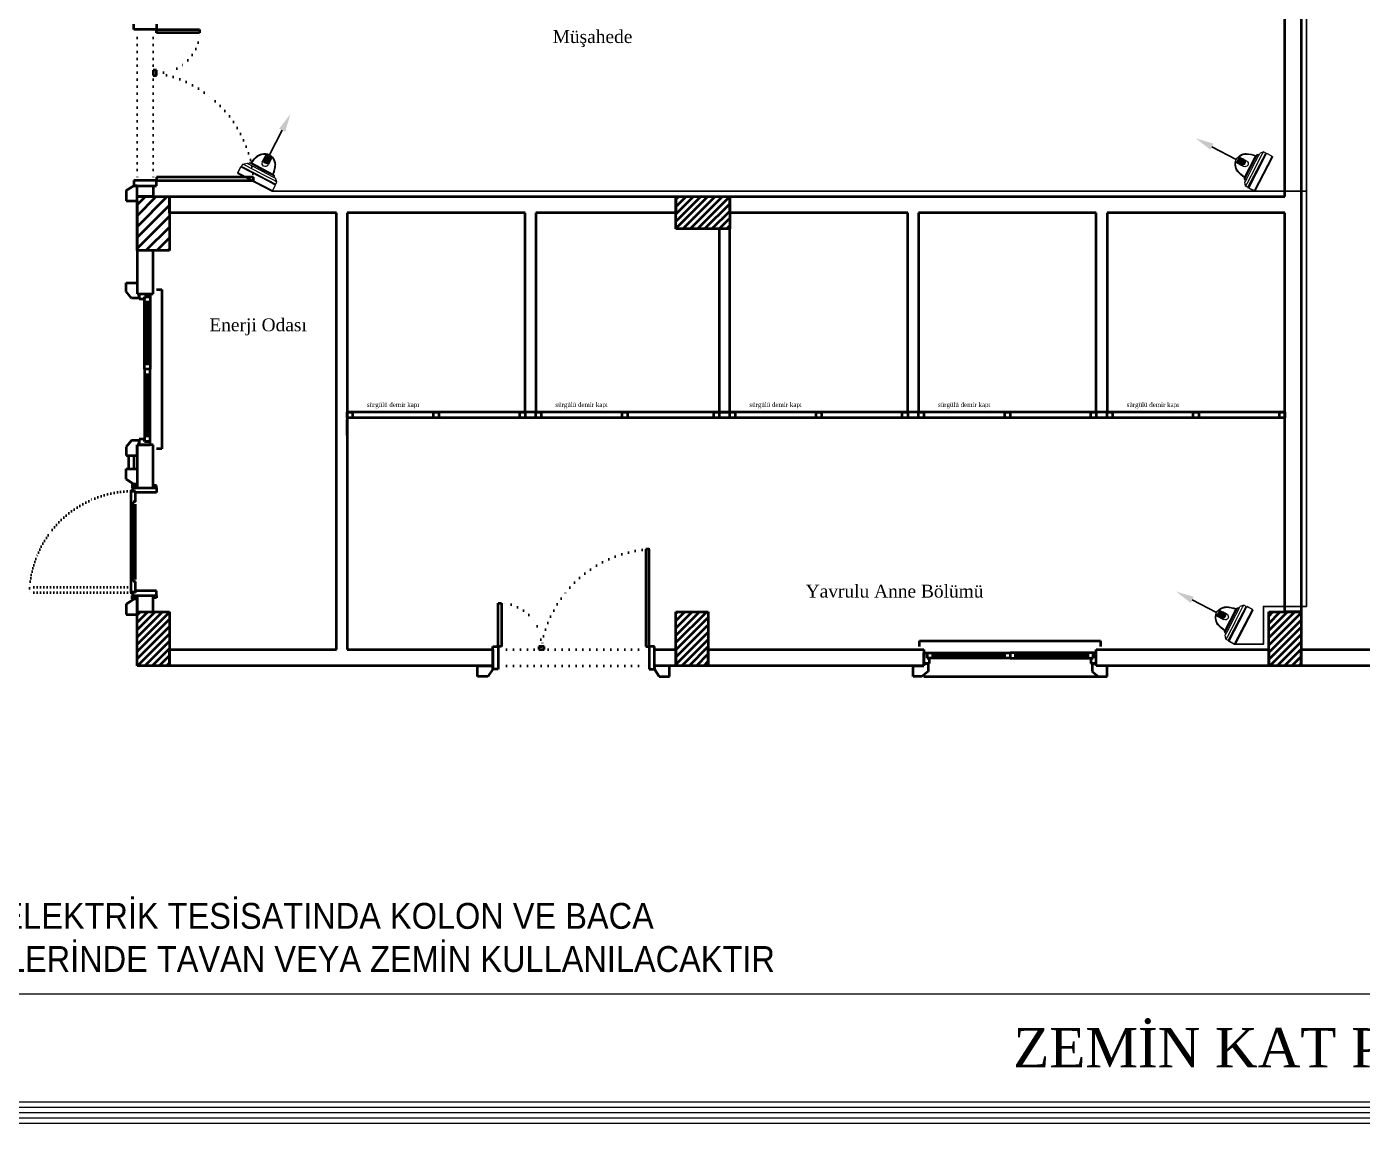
# Model space of a CAD drawing. Header units: millimetres. Extents: x 2046 to 14753, y 2361 to 29276.
# Drawn here: x 3138 to 4377, y 11152 to 12168 of the extents above; entities that cross this region are included whole.
import ezdxf

# ---------------------------------------------------------------- set-up
doc = ezdxf.new("R2010")
doc.units = ezdxf.units.MM
for name, pattern in [('ACAD_ISO07W100', [3, 0, -3]), ('CONTINOUS', [0]), ('DASHED2', [9.525, 6.35, -3.175]), ('DOT', [6.35, 0, -6.35])]:
    doc.linetypes.add(name, pattern=pattern)
for name, color, linetype, lineweight in [('2A - CCTV CAT6 KABLO', 4, 'CONTINOUS', 35), ('A.O. DUVAR', 7, 'Continuous', 50), ('CY_CCTV', 4, 'DASHED2', 35), ('CY_SES', 3, 'CONTINOUS', 35), ('TOPRAKLAMA', 44, 'Continuous', 18), ('yazi', 251, 'Continuous', 25)]:
    doc.layers.add(name, color=color, linetype=linetype, lineweight=lineweight)
doc.layers.add('Elektrik Yazı', color=7, linetype='Continuous')
doc.layers.add('INDOOR_FIXED_DOME', color=4, linetype='Continuous')
doc.styles.add('A.O. MALZEME', font='times.ttf', dxfattribs={"height": 10})
doc.styles.add('Elektrik Yazı', font='times.ttf')
doc.styles.add('UNIVCH', font='arial.ttf', dxfattribs={"width": 0.7, "height": 70})

# ---------------------------------------------------------------- blocks, each defined once
blk = doc.blocks.new('DMDK')
at = {"layer": 'INDOOR_FIXED_DOME'}
h = blk.add_hatch(color=1, dxfattribs=at)
edge = h.paths.add_edge_path()
edge.add_arc((-0.5, 29.4), 3.25, 0, 360, ccw=False)
edge = h.paths.add_edge_path(flags=16)
edge.add_arc((-0.5, 29.4), 2.94, 0, 360, ccw=False)
at = {"layer": 'INDOOR_FIXED_DOME', "linetype": 'Continuous'}
h = blk.add_hatch(color=1, dxfattribs=at)
edge = h.paths.add_edge_path()
edge.add_arc((-0.5, 29.4), 2.32, 0, 360, ccw=False)
at = {"layer": 'CY_CCTV', "linetype": 'CONTINOUS'}
blk.add_lwpolyline([(-0.1, 68.1), (-0.1, 36.2)], dxfattribs=at)
at = {"layer": 'CY_CCTV'}
blk.add_solid([(-4.1, 68.1), (-0.1, 89.4), (3.8, 68.1)], dxfattribs=at)
at = {"layer": 'INDOOR_FIXED_DOME', "color": 1}
for p, q in [((-4.2, 34.9), (-4.2, 24.9)), ((3.3, 24.9), (3.3, 35.1)), ((-0.8, 17), (-16.4, 17)), ((13.7, 18.2), (-14, 18.2)), ((-0.1, 18.2), (-1.4, 18.2)), ((-0.8, 17), (16.1, 17)), ((-22.6, 1.5), (-22.6, 8)), ((-19.5, 12.4), (-22.3, 12.4)), ((0, 9.3), (-22.3, 9.3)), ((22.3, 9.3), (-22.3, 9.3)), ((-14.8, 8.3), (-22.3, 8.3)), ((22.3, 1), (-22.3, 1)), ((-0.6, 12.4), (-19.5, 12.4)), ((-14.8, 8.3), (22.4, 8.3)), ((-2.9, 9.3), (-3.6, 9.3)), ((-2.9, 9.3), (-3.6, 9.3)), ((-2.9, 9.3), (-3.6, 9.3)), ((-0.6, 12.4), (18.7, 12.4)), ((0, 9.3), (22.3, 9.3)), ((18.7, 12.4), (22.3, 12.4)), ((22.3, 9.3), (22.3, 8.5)), ((22.6, 1.5), (22.6, 8))]:
    blk.add_line(p, q, dxfattribs=at)
at = {"layer": 'INDOOR_FIXED_DOME', "color": 4}
for p, q in [((-14, 18.2), (-14.6, 18.2)), ((13.7, 18.2), (14.3, 18.2)), ((-22.6, 7.7), (-22.6, 1.5)), ((-22.3, 12.4), (-18.8, 15.4)), ((-22.3, 9.3), (-22.3, 12.4)), ((-22.3, 9.3), (-22.3, 8.4)), ((-22.3, 0.9), (-22.3, 0)), ((22.3, 0), (-22.3, 0)), ((-18, 15.4), (-18.8, 15.4)), ((-15.5, 15.4), (-18, 15.4)), ((-0.8, 15.4), (-15.5, 15.4)), ((-0.8, 15.4), (13.8, 15.4)), ((13.8, 15.4), (16.3, 15.4)), ((16.3, 15.4), (17.1, 15.4)), ((17.1, 15.4), (18.3, 15.4)), ((22.3, 12.4), (18.3, 15.4)), ((22.3, 9.3), (22.3, 12.4)), ((22.3, 12.3), (22.3, 12.3)), ((22.3, 12.3), (22.3, 11.3)), ((22.3, 9.3), (22.3, 9.3)), ((22.3, 0), (22.3, 1)), ((22.9, 0.7), (22.9, 8.7))]:
    blk.add_line(p, q, dxfattribs=at)
at = {"layer": 'INDOOR_FIXED_DOME', "color": 1}
for radius in [3.69, 3.25, 2.94, 2.32]:
    blk.add_circle((-0.5, 29.4), radius, dxfattribs=at)
at = {"layer": 'INDOOR_FIXED_DOME', "color": 4}
for centre, radius, start, end in [((5.2, 18.9), 19.7, 134.1806, 148.1421), ((-0.1, 23.7), 12.5, 47.9183, 132.1017), ((0.8, 23.7), 11.9, 26.174, 51.5198), ((-13.1, 14.1), 4.38, 109.5157, 162.2376), ((22.8, 13.7), 37.6, 155.6337, 173.1066), ((-26.8, 13.2), 41.4, 7.0163, 22.3182), ((12.8, 14.1), 4.37, 17.743, 70.4598), ((-22, 7.7), 0.619, 129.238, 180), ((-22.3, 1.5), 0.31, 180, 240.7519), ((-22.6, 8.4), 0.31, 309.238, 0), ((-22.6, 0.9), 0.31, 0, 60.7519), ((21.8, 7.8), 1.45, 49.3409, 71.2149), ((30, -14.5), 16.5, 116.2396, 117.8981), ((22.6, 0.7), 0.31, 296.2396, 359.8944), ((22.6, 8.7), 0.31, 359.8944, 49.3409)]:
    blk.add_arc(centre, radius, start, end, dxfattribs=at)
at = {"layer": 'INDOOR_FIXED_DOME', "color": 1}
for centre, radius, start, end in [((5.2, 18.9), 19, 134.1656, 148.0435), ((-0.1, 23.7), 11.9, 109.9234, 131.994), ((-0.7, 43.9), 9.67, 249.0559, 294.2733), ((-0.7, 43.9), 10.6, 250.9662, 263.6846), ((-0.5, 29.4), 4.18, 26.7451, 152.222), ((-0.7, 43.9), 10.6, 278.232, 292.028), ((-0.1, 23.7), 11.9, 47.9183, 73.4059), ((0.8, 23.6), 11.3, 26.4603, 51.6555), ((23.9, 13.3), 38.2, 155.8771, 172.6221), ((-0.5, 29.4), 4.18, 207.778, 333.2549), ((-0.2, 25.3), 3.95, 185.057, 271.5273), ((-0.8, 25.3), 4.03, 278.9294, 354.5897), ((-28.5, 12.6), 42.6, 7.5593, 22.1291), ((-22.3, 1.5), 0.31, 180, 239.1811), ((-22.6, 1), 0.31, 0, 59.1811), ((-22.6, 1), 0.31, 0, 59.1811), ((22.6, 8.5), 0.31, 180, 236.5516), ((22.6, 1), 0.31, 120.8189, 180), ((22.3, 1.5), 0.31, 300.8189, 0), ((22.3, 8), 0.31, 0, 56.5516)]:
    blk.add_arc(centre, radius, start, end, dxfattribs=at)
blk = doc.blocks.new('B_KAMERA')
at = {"layer": '2A - CCTV CAT6 KABLO', "rotation": 90}
blk.add_blockref('DMDK', (0, 0.6), dxfattribs=at)
blk = doc.blocks.new('ÖZEL NOT')
at = {"layer": 'Elektrik Yazı', "insert": (0, 81.2), "char_height": 24, "width": 884.096, "attachment_point": 1, "style": 'UNIVCH'}
blk.add_mtext('{\\W0.9;NOT : ELEKTRİK TESİSATINDA KOLON VE BACA GEÇİŞLERİNDE TAVAN VEYA ZEMİN KULLANILACAKTIR}', dxfattribs=at)

msp = doc.modelspace()

# ---------------------------------------------------------------- linework, layer by layer
at = {"layer": '2A - CCTV CAT6 KABLO'}
for points in [[(4294.96, 12775.858), (4294.96, 12765.858), (4354.96, 12765.858), (4354.96, 12365.858), (4324.96, 12365.858), (4324.96, 12015.858), (4294.96, 12015.858)], [(4294.96, 12015.858), (3365.074, 12015.858)], [(4324.96, 12015.858), (4324.96, 11630.858), (4284.96, 11630.858), (4284.96, 11595.858), (4258.996, 11595.858)]]:
    msp.add_lwpolyline(points, dxfattribs=at)
at = {"layer": 'A.O. DUVAR'}
for p, q in [((4304.96, 12010.858), (4304.96, 12370.858)), ((4319.96, 12370.858), (4319.96, 11625.858)), ((3236.96, 12165.858), (3236.96, 12170.858)), ((3257.96, 12170.858), (3257.96, 12165.858)), ((3257.96, 12165.858), (3236.96, 12165.858)), ((3257.96, 12162.858), (3257.96, 12165.858)), ((3257.96, 12165.858), (3297.96, 12165.858)), ((3297.96, 12162.858), (3257.96, 12162.858)), ((3297.96, 12165.858), (3297.96, 12162.858)), ((3257.96, 12128.121), (3254.96, 12128.121)), ((3254.96, 12128.121), (3254.96, 12123.121)), ((3254.96, 12123.121), (3257.96, 12123.121)), ((3257.96, 12123.121), (3257.96, 12128.121)), ((3257.96, 12025.858), (3236.96, 12025.858)), ((3236.96, 12025.858), (3236.96, 12020.858)), ((3236.96, 12020.858), (3257.96, 12020.858)), ((3239.96, 12010.858), (3239.96, 12020.858)), ((3239.96, 12020.858), (3254.96, 12020.858)), ((3254.96, 12020.858), (3254.96, 12010.858)), ((3347.96, 12028.858), (3257.96, 12028.858)), ((3257.96, 12028.858), (3257.96, 12025.858)), ((3257.96, 12025.858), (3347.96, 12025.858)), ((3257.96, 12020.858), (3257.96, 12025.858)), ((3347.96, 12025.858), (3347.96, 12028.858)), ((3239.96, 12010.858), (3269.96, 12010.858)), ((3239.96, 11960.858), (3239.96, 12010.858)), ((3254.96, 12010.858), (3239.96, 12010.858)), ((3269.96, 12010.858), (3269.96, 11960.858)), ((3269.96, 11995.858), (3269.96, 12010.858)), ((3269.96, 12010.858), (3739.96, 12010.858)), ((3739.96, 11980.858), (3739.96, 12010.858)), ((3739.96, 12010.858), (3789.96, 12010.858)), ((3739.96, 12010.858), (3739.96, 11995.858)), ((3789.96, 12010.858), (3789.96, 11980.858)), ((3789.96, 11995.858), (3789.96, 12010.858)), ((3789.96, 12010.858), (4304.96, 12010.858)), ((3239.96, 12006.858), (3239.96, 11930.858)), ((3239.96, 12006.858), (3239.96, 11930.858)), ((3424.96, 11995.858), (3269.96, 11995.858)), ((3424.96, 11590.858), (3424.96, 11995.858)), ((3599.96, 11995.858), (3434.96, 11995.858)), ((3434.96, 11995.858), (3434.96, 11590.858)), ((3599.96, 11810.858), (3599.96, 11995.858)), ((3739.96, 11995.858), (3609.96, 11995.858)), ((3609.96, 11995.858), (3609.96, 11810.858)), ((3954.96, 11995.858), (3789.96, 11995.858)), ((3954.96, 11810.858), (3954.96, 11995.858)), ((4129.96, 11995.858), (3964.96, 11995.858)), ((3964.96, 11995.858), (3964.96, 11810.858)), ((4129.96, 11810.858), (4129.96, 11995.858)), ((4304.96, 11995.858), (4139.96, 11995.858)), ((4139.96, 11995.858), (4139.96, 11810.858)), ((4304.96, 11625.858), (4304.96, 11995.858)), ((3789.96, 11980.858), (3739.96, 11980.858)), ((3789.96, 11980.858), (3779.96, 11980.858)), ((3779.96, 11980.858), (3779.96, 11810.858)), ((3789.96, 11810.858), (3789.96, 11980.858)), ((3269.96, 11960.858), (3239.96, 11960.858)), ((3254.96, 11960.858), (3239.96, 11960.858)), ((3239.96, 11960.858), (3239.96, 11920.858)), ((3254.96, 11920.858), (3254.96, 11960.858)), ((3239.96, 11920.858), (3254.96, 11920.858)), ((3241.96, 11915.858), (3241.96, 11920.858)), ((3241.96, 11920.858), (3251.96, 11920.858)), ((3241.96, 11915.858), (3241.96, 11920.858)), ((3241.96, 11920.858), (3251.96, 11920.858)), ((3251.96, 11920.858), (3251.96, 11917.858)), ((3251.96, 11920.858), (3251.96, 11917.858)), ((3257.96, 11924.858), (3262.96, 11924.858)), ((3257.96, 11924.858), (3262.96, 11924.858)), ((3262.96, 11924.858), (3262.96, 11776.858)), ((3262.96, 11924.858), (3262.96, 11776.858)), ((3246.96, 11915.858), (3241.96, 11915.858)), ((3246.96, 11915.858), (3241.96, 11915.858)), ((3251.96, 11917.858), (3246.96, 11917.858)), ((3246.96, 11917.858), (3246.96, 11915.858)), ((3246.96, 11912.858), (3246.96, 11917.858)), ((3246.96, 11917.858), (3251.96, 11917.858)), ((3251.96, 11917.858), (3246.96, 11917.858)), ((3246.96, 11917.858), (3246.96, 11915.858)), ((3246.96, 11912.858), (3246.96, 11917.858)), ((3246.96, 11917.858), (3251.96, 11917.858)), ((3246.96, 11855.858), (3246.96, 11912.858)), ((3251.96, 11912.858), (3246.96, 11912.858)), ((3246.96, 11855.858), (3246.96, 11912.858)), ((3251.96, 11912.858), (3246.96, 11912.858)), ((3248.46, 11912.858), (3248.46, 11855.858)), ((3248.46, 11912.858), (3248.46, 11855.858)), ((3249.46, 11912.858), (3249.46, 11855.858)), ((3249.46, 11912.858), (3249.46, 11855.858)), ((3250.46, 11912.858), (3250.46, 11855.858)), ((3250.46, 11912.858), (3250.46, 11855.858)), ((3251.96, 11917.858), (3251.96, 11912.858)), ((3251.96, 11917.858), (3251.96, 11912.858)), ((3251.96, 11912.858), (3251.96, 11855.858)), ((3251.96, 11912.858), (3251.96, 11855.858)), ((3246.96, 11850.858), (3246.96, 11855.858)), ((3246.96, 11855.858), (3251.96, 11855.858)), ((3246.96, 11850.858), (3246.96, 11855.858)), ((3246.96, 11855.858), (3251.96, 11855.858)), ((3251.96, 11850.858), (3246.96, 11850.858)), ((3251.96, 11850.858), (3246.96, 11850.858)), ((3246.96, 11850.858), (3246.96, 11845.858)), ((3251.96, 11850.858), (3246.96, 11850.858)), ((3251.96, 11850.858), (3246.96, 11850.858)), ((3246.96, 11850.858), (3246.96, 11845.858)), ((3251.96, 11855.858), (3251.96, 11850.858)), ((3251.96, 11855.858), (3251.96, 11850.858)), ((3251.96, 11845.858), (3251.96, 11850.858)), ((3251.96, 11845.858), (3251.96, 11850.858)), ((3246.96, 11845.858), (3251.96, 11845.858)), ((3246.96, 11845.858), (3246.96, 11788.858)), ((3246.96, 11845.858), (3251.96, 11845.858)), ((3246.96, 11845.858), (3246.96, 11788.858)), ((3248.46, 11788.858), (3248.46, 11845.858)), ((3248.46, 11788.858), (3248.46, 11845.858)), ((3249.46, 11788.858), (3249.46, 11845.858)), ((3249.46, 11788.858), (3249.46, 11845.858)), ((3250.46, 11788.858), (3250.46, 11845.858)), ((3250.46, 11788.858), (3250.46, 11845.858)), ((3251.96, 11788.858), (3251.96, 11845.858)), ((3251.96, 11788.858), (3251.96, 11845.858)), ((4304.96, 11810.858), (3434.96, 11810.858)), ((3434.96, 11810.858), (3439.96, 11810.858)), ((3434.96, 11805.858), (3434.96, 11810.858)), ((3439.96, 11810.858), (3439.96, 11805.858)), ((3514.96, 11810.858), (3519.96, 11810.858)), ((3514.96, 11805.858), (3514.96, 11810.858)), ((3519.96, 11810.858), (3519.96, 11805.858)), ((3594.96, 11810.858), (3599.96, 11810.858)), ((3594.96, 11805.858), (3594.96, 11810.858)), ((3599.96, 11810.858), (3599.96, 11805.858)), ((3609.96, 11810.858), (3599.96, 11810.858)), ((3609.96, 11810.858), (3614.96, 11810.858)), ((3609.96, 11805.858), (3609.96, 11810.858)), ((3614.96, 11810.858), (3614.96, 11805.858)), ((3689.96, 11810.858), (3694.96, 11810.858)), ((3689.96, 11805.858), (3689.96, 11810.858)), ((3694.96, 11810.858), (3694.96, 11805.858)), ((3774.96, 11810.858), (3779.96, 11810.858)), ((3774.96, 11805.858), (3774.96, 11810.858)), ((3779.96, 11810.858), (3779.96, 11805.858)), ((3779.96, 11810.858), (3789.96, 11810.858)), ((3789.96, 11810.858), (3794.96, 11810.858)), ((3789.96, 11805.858), (3789.96, 11810.858)), ((3794.96, 11810.858), (3794.96, 11805.858)), ((3869.96, 11810.858), (3874.96, 11810.858)), ((3869.96, 11805.858), (3869.96, 11810.858)), ((3874.96, 11810.858), (3874.96, 11805.858)), ((3949.96, 11810.858), (3954.96, 11810.858)), ((3949.96, 11805.858), (3949.96, 11810.858)), ((3954.96, 11810.858), (3954.96, 11805.858)), ((3964.96, 11810.858), (3954.96, 11810.858)), ((3964.96, 11810.858), (3969.96, 11810.858)), ((3964.96, 11805.858), (3964.96, 11810.858)), ((3969.96, 11810.858), (3969.96, 11805.858)), ((4044.96, 11810.858), (4049.96, 11810.858)), ((4044.96, 11805.858), (4044.96, 11810.858)), ((4049.96, 11810.858), (4049.96, 11805.858)), ((4124.96, 11810.858), (4129.96, 11810.858)), ((4124.96, 11805.858), (4124.96, 11810.858)), ((4129.96, 11810.858), (4129.96, 11805.858)), ((4139.96, 11810.858), (4129.96, 11810.858)), ((4139.96, 11810.858), (4144.96, 11810.858)), ((4139.96, 11805.858), (4139.96, 11810.858)), ((4144.96, 11810.858), (4144.96, 11805.858)), ((4219.96, 11810.858), (4224.96, 11810.858)), ((4219.96, 11805.858), (4219.96, 11810.858)), ((4224.96, 11810.858), (4224.96, 11805.858)), ((4299.96, 11810.858), (4304.96, 11810.858)), ((4299.96, 11805.858), (4299.96, 11810.858)), ((4304.96, 11810.858), (4304.96, 11805.858)), ((4304.96, 11805.858), (3434.96, 11805.858)), ((3439.96, 11805.858), (3434.96, 11805.858)), ((3519.96, 11805.858), (3514.96, 11805.858)), ((3599.96, 11805.858), (3594.96, 11805.858)), ((3614.96, 11805.858), (3609.96, 11805.858)), ((3694.96, 11805.858), (3689.96, 11805.858)), ((3779.96, 11805.858), (3774.96, 11805.858)), ((3794.96, 11805.858), (3789.96, 11805.858)), ((3874.96, 11805.858), (3869.96, 11805.858)), ((3954.96, 11805.858), (3949.96, 11805.858)), ((3969.96, 11805.858), (3964.96, 11805.858)), ((4049.96, 11805.858), (4044.96, 11805.858)), ((4129.96, 11805.858), (4124.96, 11805.858)), ((4144.96, 11805.858), (4139.96, 11805.858)), ((4224.96, 11805.858), (4219.96, 11805.858)), ((4304.96, 11805.858), (4299.96, 11805.858)), ((3241.96, 11785.858), (3241.96, 11780.858)), ((3246.96, 11785.858), (3241.96, 11785.858)), ((3241.96, 11785.858), (3241.96, 11780.858)), ((3246.96, 11785.858), (3241.96, 11785.858)), ((3251.96, 11788.858), (3246.96, 11788.858)), ((3246.96, 11788.858), (3246.96, 11783.858)), ((3251.96, 11788.858), (3246.96, 11788.858)), ((3246.96, 11788.858), (3246.96, 11783.858)), ((3246.96, 11783.858), (3246.96, 11785.858)), ((3246.96, 11783.858), (3246.96, 11785.858)), ((3251.96, 11783.858), (3251.96, 11788.858)), ((3251.96, 11783.858), (3251.96, 11788.858)), ((3239.96, 11780.858), (3239.96, 11740.858)), ((3254.96, 11780.858), (3239.96, 11780.858)), ((3241.96, 11780.858), (3251.96, 11780.858)), ((3241.96, 11780.858), (3251.96, 11780.858)), ((3251.96, 11783.858), (3246.96, 11783.858)), ((3246.96, 11783.858), (3251.96, 11783.858)), ((3251.96, 11783.858), (3246.96, 11783.858)), ((3246.96, 11783.858), (3251.96, 11783.858)), ((3251.96, 11780.858), (3251.96, 11783.858)), ((3251.96, 11780.858), (3251.96, 11783.858)), ((3254.96, 11740.858), (3254.96, 11780.858)), ((3262.96, 11776.858), (3257.96, 11776.858)), ((3262.96, 11776.858), (3257.96, 11776.858)), ((3231.96, 11770.858), (3231.96, 11758.386)), ((3236.96, 11770.858), (3236.96, 11758.386)), ((3239.96, 11770.858), (3239.96, 11758.386)), ((3239.96, 11770.858), (3239.96, 11758.386)), ((3234.899, 11738.411), (3234.033, 11737.911)), ((3234.033, 11737.911), (3234.033, 11643.858)), ((3235.399, 11738.411), (3234.899, 11738.411)), ((3235.399, 11738.411), (3235.4, 11737.726)), ((3235.4, 11737.726), (3238.399, 11737.726)), ((3235.96, 11744.388), (3235.46, 11743.888)), ((3235.46, 11743.888), (3235.46, 11740.888)), ((3235.46, 11740.888), (3235.96, 11740.388)), ((3235.46, 11739.388), (3235.96, 11739.888)), ((3235.46, 11737.91), (3235.46, 11739.388)), ((3238.46, 11737.91), (3235.46, 11737.91)), ((3236.91, 11744.388), (3235.96, 11744.388)), ((3235.96, 11740.388), (3236.91, 11740.388)), ((3235.96, 11739.888), (3236.96, 11739.888)), ((3236.91, 11740.388), (3236.91, 11744.388)), ((3236.96, 11740.91), (3236.96, 11742.91)), ((3236.96, 11742.91), (3239.96, 11742.91)), ((3236.96, 11740.91), (3239.96, 11740.91)), ((3236.96, 11739.888), (3236.96, 11740.91)), ((3238.399, 11727.726), (3238.399, 11737.726)), ((3238.46, 11736.41), (3238.46, 11737.91)), ((3257.96, 11736.41), (3238.46, 11736.41)), ((3239.96, 11742.91), (3239.96, 11740.91)), ((3239.96, 11740.91), (3254.96, 11740.91)), ((3239.96, 11740.858), (3254.96, 11740.858)), ((3257.96, 11742.91), (3254.96, 11742.91)), ((3254.96, 11742.91), (3254.96, 11740.91)), ((3254.96, 11740.91), (3257.96, 11740.91)), ((3257.96, 11740.91), (3257.96, 11742.91)), ((3257.96, 11740.91), (3257.96, 11736.41)), ((3236.399, 11653.91), (3236.399, 11727.726)), ((3238.399, 11727.726), (3236.399, 11727.726)), ((3238.399, 11655.91), (3238.399, 11725.726)), ((3714.96, 11683.858), (3711.96, 11683.858)), ((3711.96, 11683.858), (3711.96, 11593.858)), ((3714.96, 11593.858), (3714.96, 11683.858)), ((3238.395, 11653.91), (3236.399, 11653.91)), ((3238.399, 11646.911), (3238.399, 11653.91)), ((3234.033, 11643.858), (3234.899, 11643.358)), ((3234.899, 11643.358), (3235.399, 11643.358)), ((3235.399, 11643.358), (3235.399, 11643.983)), ((3238.399, 11643.983), (3235.399, 11643.983)), ((3235.46, 11643.91), (3235.46, 11642.358)), ((3238.46, 11643.91), (3235.46, 11643.91)), ((3235.46, 11642.358), (3235.96, 11641.858)), ((3235.46, 11640.933), (3235.96, 11641.433)), ((3235.46, 11637.933), (3235.46, 11640.933)), ((3235.96, 11637.433), (3235.46, 11637.933)), ((3235.96, 11641.858), (3236.96, 11641.858)), ((3235.96, 11641.433), (3236.91, 11641.433)), ((3236.91, 11637.433), (3235.96, 11637.433)), ((3236.91, 11641.433), (3236.91, 11637.433)), ((3236.96, 11641.858), (3236.96, 11640.91)), ((3236.96, 11640.91), (3236.96, 11638.91)), ((3236.96, 11640.91), (3239.96, 11640.91)), ((3236.96, 11638.91), (3239.96, 11638.91)), ((3238.399, 11643.983), (3238.399, 11646.911)), ((3257.96, 11645.41), (3238.46, 11645.41)), ((3238.46, 11645.41), (3238.46, 11643.91)), ((3239.96, 11640.91), (3254.96, 11640.91)), ((3239.96, 11638.91), (3239.96, 11640.91)), ((3254.96, 11640.858), (3239.96, 11640.858)), ((3239.96, 11640.858), (3239.96, 11625.858)), ((3254.96, 11638.91), (3254.96, 11640.91)), ((3254.96, 11640.91), (3257.96, 11640.91)), ((3254.96, 11625.858), (3254.96, 11640.858)), ((3257.96, 11638.91), (3254.96, 11638.91)), ((3257.96, 11640.91), (3257.96, 11645.41)), ((3257.96, 11640.91), (3257.96, 11638.91)), ((3239.96, 11625.858), (3269.96, 11625.858)), ((3239.96, 11575.858), (3239.96, 11625.858)), ((3239.96, 11625.858), (3254.96, 11625.858)), ((3269.96, 11625.858), (3269.96, 11575.858)), ((3574.96, 11633.858), (3577.96, 11633.858)), ((3574.96, 11593.858), (3574.96, 11633.858)), ((3577.96, 11633.858), (3577.96, 11593.858)), ((3739.96, 11625.858), (3769.96, 11625.858)), ((3739.96, 11575.858), (3739.96, 11625.858)), ((3769.96, 11625.858), (3769.96, 11575.858)), ((4289.96, 11575.858), (4289.96, 11625.858)), ((4289.96, 11625.858), (4319.96, 11625.858)), ((4301.96, 11625.858), (4304.96, 11625.858)), ((4319.96, 11625.858), (4304.96, 11625.858)), ((4319.96, 11625.858), (4319.96, 11575.858)), ((3965.96, 11593.858), (3965.96, 11598.858)), ((3965.96, 11598.858), (4133.96, 11598.858)), ((3965.96, 11593.858), (3965.96, 11598.858)), ((3965.96, 11598.858), (4133.96, 11598.858)), ((4133.96, 11598.858), (4133.96, 11593.858)), ((4133.96, 11598.858), (4133.96, 11593.858)), ((3269.96, 11575.858), (3269.96, 11590.858)), ((3269.96, 11590.858), (3424.96, 11590.858)), ((3434.96, 11590.858), (3569.96, 11590.858)), ((3569.96, 11572.858), (3569.96, 11593.858)), ((3569.96, 11593.858), (3574.96, 11593.858)), ((3569.96, 11590.858), (3569.96, 11575.858)), ((3577.96, 11593.858), (3574.96, 11593.858)), ((3574.96, 11593.858), (3574.96, 11572.858)), ((3617.698, 11593.858), (3612.698, 11593.858)), ((3612.698, 11593.858), (3612.698, 11590.858)), ((3612.698, 11590.858), (3617.698, 11590.858)), ((3617.698, 11590.858), (3617.698, 11593.858)), ((3711.96, 11593.858), (3714.96, 11593.858)), ((3719.96, 11593.858), (3714.96, 11593.858)), ((3714.96, 11593.858), (3714.96, 11572.858)), ((3719.96, 11572.858), (3719.96, 11593.858)), ((3719.96, 11590.858), (3739.96, 11590.858)), ((3719.96, 11575.858), (3719.96, 11590.858)), ((3739.96, 11590.858), (3739.96, 11575.858)), ((3769.96, 11575.858), (3769.96, 11590.858)), ((3769.96, 11590.858), (3969.96, 11590.858)), ((3969.96, 11590.858), (3969.96, 11575.858)), ((3969.96, 11577.858), (3969.96, 11587.858)), ((3969.96, 11587.858), (3972.96, 11587.858)), ((3969.96, 11577.858), (3969.96, 11587.858)), ((3969.96, 11587.858), (3972.96, 11587.858)), ((3972.96, 11587.858), (3972.96, 11582.858)), ((3972.96, 11587.858), (3977.96, 11587.858)), ((3972.96, 11582.858), (3972.96, 11587.858)), ((3972.96, 11587.858), (3972.96, 11582.858)), ((3972.96, 11587.858), (3977.96, 11587.858)), ((3972.96, 11582.858), (3972.96, 11587.858)), ((3977.96, 11587.858), (4044.96, 11587.858)), ((3977.96, 11587.858), (3977.96, 11582.858)), ((3977.96, 11587.858), (4044.96, 11587.858)), ((3977.96, 11587.858), (3977.96, 11582.858)), ((3977.96, 11586.358), (4044.96, 11586.358)), ((3977.96, 11586.358), (4044.96, 11586.358)), ((4044.96, 11587.858), (4049.96, 11587.858)), ((4044.96, 11582.858), (4044.96, 11587.858)), ((4044.96, 11587.858), (4049.96, 11587.858)), ((4044.96, 11582.858), (4044.96, 11587.858)), ((4049.96, 11587.858), (4049.96, 11582.858)), ((4054.96, 11587.858), (4049.96, 11587.858)), ((4049.96, 11587.858), (4049.96, 11582.858)), ((4049.96, 11587.858), (4049.96, 11582.858)), ((4054.96, 11587.858), (4049.96, 11587.858)), ((4049.96, 11587.858), (4049.96, 11582.858)), ((4121.96, 11587.858), (4054.96, 11587.858)), ((4054.96, 11582.858), (4054.96, 11587.858)), ((4121.96, 11587.858), (4054.96, 11587.858)), ((4054.96, 11582.858), (4054.96, 11587.858)), ((4121.96, 11586.358), (4054.96, 11586.358)), ((4121.96, 11586.358), (4054.96, 11586.358)), ((4126.96, 11587.858), (4121.96, 11587.858)), ((4121.96, 11587.858), (4121.96, 11582.858)), ((4126.96, 11587.858), (4121.96, 11587.858)), ((4121.96, 11587.858), (4121.96, 11582.858)), ((4129.96, 11587.858), (4126.96, 11587.858)), ((4126.96, 11587.858), (4126.96, 11582.858)), ((4126.96, 11582.858), (4126.96, 11587.858)), ((4129.96, 11587.858), (4126.96, 11587.858)), ((4126.96, 11587.858), (4126.96, 11582.858)), ((4126.96, 11582.858), (4126.96, 11587.858)), ((4129.96, 11575.858), (4129.96, 11590.858)), ((4129.96, 11590.858), (4289.96, 11590.858)), ((4129.96, 11577.858), (4129.96, 11587.858)), ((4129.96, 11577.858), (4129.96, 11587.858)), ((4289.96, 11590.858), (4289.96, 11575.858)), ((4319.96, 11590.858), (4322.96, 11590.858)), ((4319.96, 11575.858), (4319.96, 11590.858)), ((4319.96, 11590.858), (4499.96, 11590.858)), ((3269.96, 11575.858), (3239.96, 11575.858)), ((3569.96, 11575.858), (3269.96, 11575.858)), ((3739.96, 11575.858), (3719.96, 11575.858)), ((3769.96, 11575.858), (3739.96, 11575.858)), ((3969.96, 11575.858), (3769.96, 11575.858)), ((3974.96, 11577.858), (3969.96, 11577.858)), ((3974.96, 11577.858), (3969.96, 11577.858)), ((3972.96, 11582.858), (3974.96, 11582.858)), ((3977.96, 11582.858), (3972.96, 11582.858)), ((3972.96, 11582.858), (3974.96, 11582.858)), ((3977.96, 11582.858), (3972.96, 11582.858)), ((3974.96, 11582.858), (3974.96, 11577.858)), ((3974.96, 11582.858), (3974.96, 11577.858)), ((3977.96, 11585.358), (4044.96, 11585.358)), ((3977.96, 11585.358), (4044.96, 11585.358)), ((3977.96, 11584.358), (4044.96, 11584.358)), ((3977.96, 11584.358), (4044.96, 11584.358)), ((4044.96, 11582.858), (3977.96, 11582.858)), ((4044.96, 11582.858), (3977.96, 11582.858)), ((4049.96, 11582.858), (4044.96, 11582.858)), ((4049.96, 11582.858), (4044.96, 11582.858)), ((4049.96, 11582.858), (4054.96, 11582.858)), ((4049.96, 11582.858), (4054.96, 11582.858)), ((4121.96, 11585.358), (4054.96, 11585.358)), ((4121.96, 11585.358), (4054.96, 11585.358)), ((4121.96, 11584.358), (4054.96, 11584.358)), ((4121.96, 11584.358), (4054.96, 11584.358)), ((4054.96, 11582.858), (4121.96, 11582.858)), ((4054.96, 11582.858), (4121.96, 11582.858)), ((4121.96, 11582.858), (4126.96, 11582.858)), ((4121.96, 11582.858), (4126.96, 11582.858)), ((4126.96, 11582.858), (4124.96, 11582.858)), ((4124.96, 11582.858), (4124.96, 11577.858)), ((4126.96, 11582.858), (4124.96, 11582.858)), ((4124.96, 11582.858), (4124.96, 11577.858)), ((4124.96, 11577.858), (4129.96, 11577.858)), ((4124.96, 11577.858), (4129.96, 11577.858)), ((4289.96, 11575.858), (4129.96, 11575.858)), ((4319.96, 11575.858), (4289.96, 11575.858)), ((4499.96, 11575.858), (4319.96, 11575.858)), ((3574.96, 11572.858), (3569.96, 11572.858)), ((3714.96, 11572.858), (3719.96, 11572.858)), ((3969.946, 11565.858), (4131.975, 11565.858)), ((3969.946, 11565.858), (4131.975, 11565.858))]:
    msp.add_line(p, q, dxfattribs=at)
at = {"layer": 'A.O. DUVAR', "linetype": 'DOT'}
for p, q in [((3239.96, 12125.858), (3239.96, 12165.858)), ((3254.96, 12125.858), (3254.96, 12165.858)), ((3239.96, 12125.858), (3239.96, 12025.858)), ((3254.96, 12125.858), (3254.96, 12025.858)), ((3614.96, 11590.858), (3574.96, 11590.858)), ((3614.96, 11590.858), (3714.96, 11590.858)), ((3614.96, 11575.858), (3574.96, 11575.858)), ((3614.96, 11575.858), (3714.96, 11575.858))]:
    msp.add_line(p, q, dxfattribs=at)
at = {"layer": 'A.O. DUVAR', "ltscale": 100}
for p, q in [((3236.96, 12020.941), (3229.96, 12016.419)), ((3236.96, 12020.941), (3229.96, 12016.419)), ((3239.96, 12020.858), (3236.96, 12020.941)), ((3239.96, 12020.858), (3236.96, 12020.941)), ((3239.96, 12016.858), (3239.96, 12020.858)), ((3239.96, 12016.858), (3239.96, 12020.858)), ((3229.96, 12016.419), (3229.96, 12006.858)), ((3229.96, 12016.419), (3229.96, 12006.858)), ((3239.96, 12006.858), (3239.96, 12016.858)), ((3239.96, 12016.858), (3239.96, 12016.858)), ((3239.96, 12006.858), (3239.96, 12016.858)), ((3239.96, 12016.858), (3239.96, 12016.858)), ((3229.96, 12006.858), (3239.96, 12006.858)), ((3229.96, 12006.858), (3239.96, 12006.858)), ((3229.96, 11922.873), (3229.96, 11930.858)), ((3229.96, 11930.858), (3239.96, 11930.858)), ((3229.96, 11922.873), (3229.96, 11930.858)), ((3229.96, 11930.858), (3239.96, 11930.858)), ((3234.759, 11916.858), (3229.96, 11922.873)), ((3234.759, 11916.858), (3229.96, 11922.873)), ((3239.96, 11930.858), (3239.96, 11920.858)), ((3239.96, 11930.858), (3239.96, 11920.858)), ((3239.96, 11920.858), (3241.96, 11920.858)), ((3239.96, 11920.858), (3241.96, 11920.858)), ((3241.96, 11920.858), (3241.96, 11916.858)), ((3241.96, 11920.858), (3241.96, 11916.858)), ((3241.96, 11916.858), (3234.759, 11916.858)), ((3241.96, 11916.858), (3234.759, 11916.858)), ((3234.759, 11784.858), (3229.96, 11778.843)), ((3234.759, 11784.858), (3229.96, 11778.843)), ((3241.96, 11784.858), (3234.759, 11784.858)), ((3241.96, 11784.858), (3234.759, 11784.858)), ((3241.96, 11780.858), (3241.96, 11784.858)), ((3241.96, 11780.858), (3241.96, 11784.858)), ((3229.96, 11778.843), (3229.96, 11770.858)), ((3229.96, 11778.843), (3229.96, 11770.858)), ((3239.96, 11770.858), (3239.96, 11780.858)), ((3239.96, 11780.858), (3241.96, 11780.858)), ((3239.96, 11770.858), (3239.96, 11780.858)), ((3239.96, 11780.858), (3241.96, 11780.858)), ((3229.96, 11770.858), (3239.96, 11770.858)), ((3229.96, 11770.858), (3239.96, 11770.858)), ((3229.96, 11748.825), (3229.96, 11758.386)), ((3229.96, 11758.386), (3239.96, 11758.386)), ((3229.96, 11748.825), (3229.96, 11758.386)), ((3229.96, 11758.386), (3239.96, 11758.386)), ((3236.96, 11744.303), (3229.96, 11748.825)), ((3236.96, 11744.303), (3229.96, 11748.825)), ((3239.96, 11758.386), (3239.96, 11748.386)), ((3239.96, 11758.386), (3239.96, 11748.386)), ((3239.96, 11748.386), (3239.96, 11748.386)), ((3239.96, 11748.386), (3239.96, 11744.386)), ((3239.96, 11748.386), (3239.96, 11748.386)), ((3239.96, 11748.386), (3239.96, 11744.386)), ((3239.96, 11744.386), (3236.96, 11744.303)), ((3239.96, 11744.386), (3236.96, 11744.303)), ((3236.96, 11637.465), (3229.96, 11632.943)), ((3236.96, 11637.465), (3229.96, 11632.943)), ((3239.96, 11637.383), (3236.96, 11637.465)), ((3239.96, 11637.383), (3236.96, 11637.465)), ((3239.96, 11633.383), (3239.96, 11637.383)), ((3239.96, 11633.383), (3239.96, 11637.383)), ((3229.96, 11632.943), (3229.96, 11623.383)), ((3229.96, 11632.943), (3229.96, 11623.383)), ((3239.96, 11623.383), (3239.96, 11633.383)), ((3239.96, 11633.383), (3239.96, 11633.383)), ((3239.96, 11623.383), (3239.96, 11633.383)), ((3239.96, 11633.383), (3239.96, 11633.383)), ((3229.96, 11623.383), (3239.96, 11623.383)), ((3229.96, 11623.383), (3239.96, 11623.383)), ((3555.878, 11565.858), (3555.878, 11575.858)), ((3555.878, 11575.858), (3565.878, 11575.858)), ((3555.878, 11565.858), (3555.878, 11575.858)), ((3555.878, 11575.858), (3565.878, 11575.858)), ((3565.878, 11575.858), (3565.878, 11575.858)), ((3565.878, 11575.858), (3569.878, 11575.858)), ((3565.878, 11575.858), (3565.878, 11575.858)), ((3565.878, 11575.858), (3569.878, 11575.858)), ((3569.878, 11575.858), (3569.96, 11572.858)), ((3569.878, 11575.858), (3569.96, 11572.858)), ((3719.96, 11575.858), (3719.878, 11572.858)), ((3719.96, 11575.858), (3719.878, 11572.858)), ((3723.96, 11575.858), (3719.96, 11575.858)), ((3723.96, 11575.858), (3719.96, 11575.858)), ((3733.96, 11575.858), (3723.96, 11575.858)), ((3723.96, 11575.858), (3723.96, 11575.858)), ((3733.96, 11575.858), (3723.96, 11575.858)), ((3723.96, 11575.858), (3723.96, 11575.858)), ((3733.96, 11565.858), (3733.96, 11575.858)), ((3733.96, 11565.858), (3733.96, 11575.858)), ((3959.96, 11565.858), (3959.96, 11575.858)), ((3959.96, 11575.858), (3969.96, 11575.858)), ((3959.96, 11565.858), (3959.96, 11575.858)), ((3959.96, 11575.858), (3969.96, 11575.858)), ((3969.96, 11575.858), (3969.96, 11577.858)), ((3969.96, 11577.858), (3973.96, 11577.858)), ((3969.96, 11575.858), (3969.96, 11577.858)), ((3969.96, 11577.858), (3973.96, 11577.858)), ((3973.96, 11577.858), (3973.96, 11570.656)), ((3973.96, 11577.858), (3973.96, 11570.656)), ((4129.96, 11577.858), (4125.96, 11577.858)), ((4125.96, 11577.858), (4125.96, 11570.656)), ((4129.96, 11577.858), (4125.96, 11577.858)), ((4125.96, 11577.858), (4125.96, 11570.656)), ((4129.96, 11575.858), (4129.96, 11577.858)), ((4129.96, 11575.858), (4129.96, 11577.858)), ((4139.96, 11575.858), (4129.96, 11575.858)), ((4139.96, 11575.858), (4129.96, 11575.858)), ((4139.96, 11565.858), (4139.96, 11575.858)), ((4139.96, 11565.858), (4139.96, 11575.858)), ((3565.439, 11565.858), (3555.878, 11565.858)), ((3565.439, 11565.858), (3555.878, 11565.858)), ((3569.96, 11572.858), (3565.439, 11565.858)), ((3569.96, 11572.858), (3565.439, 11565.858)), ((3719.878, 11572.858), (3724.4, 11565.858)), ((3719.878, 11572.858), (3724.4, 11565.858)), ((3724.4, 11565.858), (3733.96, 11565.858)), ((3724.4, 11565.858), (3733.96, 11565.858)), ((3967.946, 11565.858), (3959.96, 11565.858)), ((3967.946, 11565.858), (3959.96, 11565.858)), ((3973.96, 11570.656), (3967.946, 11565.858)), ((3973.96, 11570.656), (3967.946, 11565.858)), ((4125.96, 11570.656), (4131.975, 11565.858)), ((4125.96, 11570.656), (4131.975, 11565.858)), ((4131.975, 11565.858), (4139.96, 11565.858)), ((4131.975, 11565.858), (4139.96, 11565.858))]:
    msp.add_line(p, q, dxfattribs=at)
at = {"layer": 'A.O. DUVAR', "linetype": 'Continuous', "ltscale": 10}
for p, q in [((3239.96, 12003.172), (3247.646, 12010.858)), ((3239.96, 11993.07), (3257.749, 12010.858)), ((3239.96, 11982.967), (3267.852, 12010.858)), ((3739.96, 12008.136), (3742.683, 12010.858)), ((3739.96, 12001.4), (3749.418, 12010.858)), ((3739.96, 11994.665), (3756.153, 12010.858)), ((3739.96, 11987.93), (3762.889, 12010.858)), ((3739.96, 11981.195), (3769.624, 12010.858)), ((3744.896, 12009.704), (3744.896, 12009.704)), ((3746.359, 11980.858), (3776.359, 12010.858)), ((3751.631, 12009.704), (3751.631, 12009.704)), ((3753.094, 11980.858), (3783.094, 12010.858)), ((3758.366, 12009.704), (3758.366, 12009.704)), ((3759.829, 11980.858), (3789.829, 12010.858)), ((3765.102, 12009.704), (3765.102, 12009.704)), ((3771.837, 12009.704), (3771.837, 12009.704)), ((3778.572, 12009.704), (3778.572, 12009.704)), ((3785.307, 12009.704), (3785.307, 12009.704)), ((3239.96, 11972.864), (3269.96, 12002.864)), ((3243.124, 12001.285), (3243.124, 12001.285)), ((3248.176, 12006.336), (3248.176, 12006.336)), ((3248.176, 11996.233), (3248.176, 11996.233)), ((3253.227, 12001.285), (3253.227, 12001.285)), ((3258.278, 12006.336), (3258.278, 12006.336)), ((3258.278, 11996.233), (3258.278, 11996.233)), ((3263.33, 12001.285), (3263.33, 12001.285)), ((3268.381, 12006.336), (3268.381, 12006.336)), ((3268.381, 11996.233), (3268.381, 11996.233)), ((3741.528, 12006.336), (3741.528, 12006.336)), ((3741.528, 11999.601), (3741.528, 11999.601)), ((3744.896, 12002.968), (3744.896, 12002.968)), ((3744.896, 11996.233), (3744.896, 11996.233)), ((3748.264, 12006.336), (3748.264, 12006.336)), ((3748.264, 11999.601), (3748.264, 11999.601)), ((3751.631, 12002.968), (3751.631, 12002.968)), ((3751.631, 11996.233), (3751.631, 11996.233)), ((3754.999, 12006.336), (3754.999, 12006.336)), ((3754.999, 11999.601), (3754.999, 11999.601)), ((3758.366, 12002.968), (3758.366, 12002.968)), ((3758.366, 11996.233), (3758.366, 11996.233)), ((3761.734, 12006.336), (3761.734, 12006.336)), ((3761.734, 11999.601), (3761.734, 11999.601)), ((3765.102, 12002.968), (3765.102, 12002.968)), ((3765.102, 11996.233), (3765.102, 11996.233)), ((3766.565, 11980.858), (3789.96, 12004.254)), ((3768.469, 12006.336), (3768.469, 12006.336)), ((3768.469, 11999.601), (3768.469, 11999.601)), ((3771.837, 12002.968), (3771.837, 12002.968)), ((3771.837, 11996.233), (3771.837, 11996.233)), ((3773.3, 11980.858), (3789.96, 11997.519)), ((3775.204, 12006.336), (3775.204, 12006.336)), ((3775.204, 11999.601), (3775.204, 11999.601)), ((3778.572, 12002.968), (3778.572, 12002.968)), ((3778.572, 11996.233), (3778.572, 11996.233)), ((3781.94, 12006.336), (3781.94, 12006.336)), ((3781.94, 11999.601), (3781.94, 11999.601)), ((3785.307, 12002.968), (3785.307, 12002.968)), ((3785.307, 11996.233), (3785.307, 11996.233)), ((3788.675, 12006.336), (3788.675, 12006.336)), ((3788.675, 11999.601), (3788.675, 11999.601)), ((3239.96, 11962.761), (3269.96, 11992.761)), ((3243.124, 11991.182), (3243.124, 11991.182)), ((3248.176, 11986.13), (3248.176, 11986.13)), ((3253.227, 11991.182), (3253.227, 11991.182)), ((3258.278, 11986.13), (3258.278, 11986.13)), ((3263.33, 11991.182), (3263.33, 11991.182)), ((3268.381, 11986.13), (3268.381, 11986.13)), ((3741.528, 11992.866), (3741.528, 11992.866)), ((3741.528, 11986.13), (3741.528, 11986.13)), ((3744.896, 11989.498), (3744.896, 11989.498)), ((3748.264, 11992.866), (3748.264, 11992.866)), ((3748.264, 11986.13), (3748.264, 11986.13)), ((3751.631, 11989.498), (3751.631, 11989.498)), ((3754.999, 11992.866), (3754.999, 11992.866)), ((3754.999, 11986.13), (3754.999, 11986.13)), ((3758.366, 11989.498), (3758.366, 11989.498)), ((3761.734, 11992.866), (3761.734, 11992.866)), ((3761.734, 11986.13), (3761.734, 11986.13)), ((3765.102, 11989.498), (3765.102, 11989.498)), ((3768.469, 11992.866), (3768.469, 11992.866)), ((3768.469, 11986.13), (3768.469, 11986.13)), ((3771.837, 11989.498), (3771.837, 11989.498)), ((3775.204, 11992.866), (3775.204, 11992.866)), ((3775.204, 11986.13), (3775.204, 11986.13)), ((3778.572, 11989.498), (3778.572, 11989.498)), ((3780.035, 11980.858), (3789.96, 11990.784)), ((3781.94, 11992.866), (3781.94, 11992.866)), ((3781.94, 11986.13), (3781.94, 11986.13)), ((3785.307, 11989.498), (3785.307, 11989.498)), ((3786.77, 11980.858), (3789.96, 11984.049)), ((3788.675, 11992.866), (3788.675, 11992.866)), ((3788.675, 11986.13), (3788.675, 11986.13)), ((3243.124, 11981.079), (3243.124, 11981.079)), ((3243.124, 11970.976), (3243.124, 11970.976)), ((3248.16, 11960.858), (3269.96, 11982.658)), ((3248.176, 11976.028), (3248.176, 11976.028)), ((3253.227, 11981.079), (3253.227, 11981.079)), ((3253.227, 11970.976), (3253.227, 11970.976)), ((3258.263, 11960.858), (3269.96, 11972.556)), ((3258.278, 11976.028), (3258.278, 11976.028)), ((3263.33, 11981.079), (3263.33, 11981.079)), ((3263.33, 11970.976), (3263.33, 11970.976)), ((3268.381, 11976.028), (3268.381, 11976.028)), ((3744.896, 11982.763), (3744.896, 11982.763)), ((3751.631, 11982.763), (3751.631, 11982.763)), ((3758.366, 11982.763), (3758.366, 11982.763)), ((3765.102, 11982.763), (3765.102, 11982.763)), ((3771.837, 11982.763), (3771.837, 11982.763)), ((3778.572, 11982.763), (3778.572, 11982.763)), ((3785.307, 11982.763), (3785.307, 11982.763)), ((3243.124, 11960.874), (3243.124, 11960.874)), ((3248.176, 11965.925), (3248.176, 11965.925)), ((3253.227, 11960.874), (3253.227, 11960.874)), ((3258.278, 11965.925), (3258.278, 11965.925)), ((3263.33, 11960.874), (3263.33, 11960.874)), ((3268.366, 11960.858), (3269.96, 11962.453)), ((3268.381, 11965.925), (3268.381, 11965.925)), ((3239.96, 11622.634), (3243.185, 11625.858)), ((3239.96, 11615.899), (3249.92, 11625.858)), ((3239.96, 11609.164), (3256.655, 11625.858)), ((3239.96, 11602.428), (3263.39, 11625.858)), ((3239.96, 11595.693), (3269.96, 11625.693)), ((3246.492, 11625.798), (3246.492, 11625.798)), ((3253.227, 11625.798), (3253.227, 11625.798)), ((3259.962, 11625.798), (3259.962, 11625.798)), ((3266.697, 11625.798), (3266.697, 11625.798)), ((3739.96, 11624.23), (3741.589, 11625.858)), ((3739.96, 11617.495), (3748.324, 11625.858)), ((3739.96, 11610.759), (3755.059, 11625.858)), ((3739.96, 11604.024), (3761.795, 11625.858)), ((3739.96, 11597.289), (3768.53, 11625.858)), ((3744.896, 11625.798), (3744.896, 11625.798)), ((3751.631, 11625.798), (3751.631, 11625.798)), ((3758.366, 11625.798), (3758.366, 11625.798)), ((3765.102, 11625.798), (3765.102, 11625.798)), ((4289.96, 11621.944), (4293.875, 11625.858)), ((4289.96, 11615.209), (4300.61, 11625.858)), ((4289.96, 11608.474), (4307.345, 11625.858)), ((4289.96, 11601.738), (4314.08, 11625.858)), ((4289.96, 11595.003), (4319.96, 11625.003)), ((4290.447, 11625.798), (4290.447, 11625.798)), ((4297.182, 11625.798), (4297.182, 11625.798)), ((4303.917, 11625.798), (4303.917, 11625.798)), ((4310.652, 11625.798), (4310.652, 11625.798)), ((4317.387, 11625.798), (4317.387, 11625.798)), ((3239.96, 11588.958), (3269.96, 11618.958)), ((3239.96, 11582.223), (3269.96, 11612.223)), ((3243.124, 11622.43), (3243.124, 11622.43)), ((3243.124, 11615.695), (3243.124, 11615.695)), ((3246.492, 11619.063), (3246.492, 11619.063)), ((3246.492, 11612.327), (3246.492, 11612.327)), ((3249.859, 11622.43), (3249.859, 11622.43)), ((3249.859, 11615.695), (3249.859, 11615.695)), ((3253.227, 11619.063), (3253.227, 11619.063)), ((3253.227, 11612.327), (3253.227, 11612.327)), ((3256.595, 11622.43), (3256.595, 11622.43)), ((3256.595, 11615.695), (3256.595, 11615.695)), ((3259.962, 11619.063), (3259.962, 11619.063)), ((3259.962, 11612.327), (3259.962, 11612.327)), ((3263.33, 11622.43), (3263.33, 11622.43)), ((3263.33, 11615.695), (3263.33, 11615.695)), ((3266.697, 11619.063), (3266.697, 11619.063)), ((3266.697, 11612.327), (3266.697, 11612.327)), ((3739.96, 11590.554), (3769.96, 11620.554)), ((3739.96, 11583.819), (3769.96, 11613.819)), ((3741.528, 11622.43), (3741.528, 11622.43)), ((3741.528, 11615.695), (3741.528, 11615.695)), ((3744.896, 11619.063), (3744.896, 11619.063)), ((3744.896, 11612.327), (3744.896, 11612.327)), ((3748.264, 11622.43), (3748.264, 11622.43)), ((3748.264, 11615.695), (3748.264, 11615.695)), ((3751.631, 11619.063), (3751.631, 11619.063)), ((3751.631, 11612.327), (3751.631, 11612.327)), ((3754.999, 11622.43), (3754.999, 11622.43)), ((3754.999, 11615.695), (3754.999, 11615.695)), ((3758.366, 11619.063), (3758.366, 11619.063)), ((3758.366, 11612.327), (3758.366, 11612.327)), ((3761.734, 11622.43), (3761.734, 11622.43)), ((3761.734, 11615.695), (3761.734, 11615.695)), ((3765.102, 11619.063), (3765.102, 11619.063)), ((3765.102, 11612.327), (3765.102, 11612.327)), ((3768.469, 11622.43), (3768.469, 11622.43)), ((3768.469, 11615.695), (3768.469, 11615.695)), ((4289.96, 11588.268), (4319.96, 11618.268)), ((4289.96, 11581.533), (4319.96, 11611.533)), ((4290.447, 11619.063), (4290.447, 11619.063)), ((4290.447, 11612.327), (4290.447, 11612.327)), ((4293.814, 11622.43), (4293.814, 11622.43)), ((4293.814, 11615.695), (4293.814, 11615.695)), ((4297.182, 11619.063), (4297.182, 11619.063)), ((4297.182, 11612.327), (4297.182, 11612.327)), ((4300.549, 11622.43), (4300.549, 11622.43)), ((4300.549, 11615.695), (4300.549, 11615.695)), ((4303.917, 11619.063), (4303.917, 11619.063)), ((4303.917, 11612.327), (4303.917, 11612.327)), ((4307.285, 11622.43), (4307.285, 11622.43)), ((4307.285, 11615.695), (4307.285, 11615.695)), ((4310.652, 11619.063), (4310.652, 11619.063)), ((4310.652, 11612.327), (4310.652, 11612.327)), ((4314.02, 11622.43), (4314.02, 11622.43)), ((4314.02, 11615.695), (4314.02, 11615.695)), ((4317.387, 11619.063), (4317.387, 11619.063)), ((4317.387, 11612.327), (4317.387, 11612.327)), ((3240.331, 11575.858), (3269.96, 11605.488)), ((3243.124, 11608.96), (3243.124, 11608.96)), ((3243.124, 11602.225), (3243.124, 11602.225)), ((3246.492, 11605.592), (3246.492, 11605.592)), ((3246.492, 11598.857), (3246.492, 11598.857)), ((3247.066, 11575.858), (3269.96, 11598.752)), ((3249.859, 11608.96), (3249.859, 11608.96)), ((3249.859, 11602.225), (3249.859, 11602.225)), ((3253.227, 11605.592), (3253.227, 11605.592)), ((3253.227, 11598.857), (3253.227, 11598.857)), ((3256.595, 11608.96), (3256.595, 11608.96)), ((3256.595, 11602.225), (3256.595, 11602.225)), ((3259.962, 11605.592), (3259.962, 11605.592)), ((3259.962, 11598.857), (3259.962, 11598.857)), ((3263.33, 11608.96), (3263.33, 11608.96)), ((3263.33, 11602.225), (3263.33, 11602.225)), ((3266.697, 11605.592), (3266.697, 11605.592)), ((3266.697, 11598.857), (3266.697, 11598.857)), ((3739.96, 11577.083), (3769.96, 11607.083)), ((3741.528, 11608.96), (3741.528, 11608.96)), ((3741.528, 11602.225), (3741.528, 11602.225)), ((3744.896, 11605.592), (3744.896, 11605.592)), ((3744.896, 11598.857), (3744.896, 11598.857)), ((3745.471, 11575.858), (3769.96, 11600.348)), ((3748.264, 11608.96), (3748.264, 11608.96)), ((3748.264, 11602.225), (3748.264, 11602.225)), ((3751.631, 11605.592), (3751.631, 11605.592)), ((3751.631, 11598.857), (3751.631, 11598.857)), ((3754.999, 11608.96), (3754.999, 11608.96)), ((3754.999, 11602.225), (3754.999, 11602.225)), ((3758.366, 11605.592), (3758.366, 11605.592)), ((3758.366, 11598.857), (3758.366, 11598.857)), ((3761.734, 11608.96), (3761.734, 11608.96)), ((3761.734, 11602.225), (3761.734, 11602.225)), ((3765.102, 11605.592), (3765.102, 11605.592)), ((3765.102, 11598.857), (3765.102, 11598.857)), ((3768.469, 11608.96), (3768.469, 11608.96)), ((3768.469, 11602.225), (3768.469, 11602.225)), ((4290.447, 11605.592), (4290.447, 11605.592)), ((4290.447, 11598.857), (4290.447, 11598.857)), ((4291.021, 11575.858), (4319.96, 11604.798)), ((4293.814, 11608.96), (4293.814, 11608.96)), ((4293.814, 11602.225), (4293.814, 11602.225)), ((4297.182, 11605.592), (4297.182, 11605.592)), ((4297.182, 11598.857), (4297.182, 11598.857)), ((4300.549, 11608.96), (4300.549, 11608.96)), ((4300.549, 11602.225), (4300.549, 11602.225)), ((4303.917, 11605.592), (4303.917, 11605.592)), ((4303.917, 11598.857), (4303.917, 11598.857)), ((4307.285, 11608.96), (4307.285, 11608.96)), ((4307.285, 11602.225), (4307.285, 11602.225)), ((4310.652, 11605.592), (4310.652, 11605.592)), ((4310.652, 11598.857), (4310.652, 11598.857)), ((4314.02, 11608.96), (4314.02, 11608.96)), ((4314.02, 11602.225), (4314.02, 11602.225)), ((4317.387, 11605.592), (4317.387, 11605.592)), ((4317.387, 11598.857), (4317.387, 11598.857)), ((3243.124, 11595.489), (3243.124, 11595.489)), ((3243.124, 11588.754), (3243.124, 11588.754)), ((3246.492, 11592.122), (3246.492, 11592.122)), ((3249.859, 11595.489), (3249.859, 11595.489)), ((3249.859, 11588.754), (3249.859, 11588.754)), ((3253.227, 11592.122), (3253.227, 11592.122)), ((3253.802, 11575.858), (3269.96, 11592.017)), ((3256.595, 11595.489), (3256.595, 11595.489)), ((3256.595, 11588.754), (3256.595, 11588.754)), ((3259.962, 11592.122), (3259.962, 11592.122)), ((3263.33, 11595.489), (3263.33, 11595.489)), ((3263.33, 11588.754), (3263.33, 11588.754)), ((3266.697, 11592.122), (3266.697, 11592.122)), ((3741.528, 11595.489), (3741.528, 11595.489)), ((3741.528, 11588.754), (3741.528, 11588.754)), ((3744.896, 11592.122), (3744.896, 11592.122)), ((3748.264, 11595.489), (3748.264, 11595.489)), ((3748.264, 11588.754), (3748.264, 11588.754)), ((3751.631, 11592.122), (3751.631, 11592.122)), ((3752.206, 11575.858), (3769.96, 11593.613)), ((3754.999, 11595.489), (3754.999, 11595.489)), ((3754.999, 11588.754), (3754.999, 11588.754)), ((3758.366, 11592.122), (3758.366, 11592.122)), ((3758.941, 11575.858), (3769.96, 11586.878)), ((3761.734, 11595.489), (3761.734, 11595.489)), ((3761.734, 11588.754), (3761.734, 11588.754)), ((3765.102, 11592.122), (3765.102, 11592.122)), ((3768.469, 11595.489), (3768.469, 11595.489)), ((3768.469, 11588.754), (3768.469, 11588.754)), ((4290.447, 11592.122), (4290.447, 11592.122)), ((4293.814, 11595.489), (4293.814, 11595.489)), ((4293.814, 11588.754), (4293.814, 11588.754)), ((4297.182, 11592.122), (4297.182, 11592.122)), ((4297.756, 11575.858), (4319.96, 11598.062)), ((4300.549, 11595.489), (4300.549, 11595.489)), ((4300.549, 11588.754), (4300.549, 11588.754)), ((4303.917, 11592.122), (4303.917, 11592.122)), ((4304.492, 11575.858), (4319.96, 11591.327)), ((4307.285, 11595.489), (4307.285, 11595.489)), ((4307.285, 11588.754), (4307.285, 11588.754)), ((4310.652, 11592.122), (4310.652, 11592.122)), ((4314.02, 11595.489), (4314.02, 11595.489)), ((4314.02, 11588.754), (4314.02, 11588.754)), ((4317.387, 11592.122), (4317.387, 11592.122)), ((3243.124, 11582.019), (3243.124, 11582.019)), ((3246.492, 11585.387), (3246.492, 11585.387)), ((3246.492, 11578.651), (3246.492, 11578.651)), ((3249.859, 11582.019), (3249.859, 11582.019)), ((3253.227, 11585.387), (3253.227, 11585.387)), ((3253.227, 11578.651), (3253.227, 11578.651)), ((3256.595, 11582.019), (3256.595, 11582.019)), ((3259.962, 11585.387), (3259.962, 11585.387)), ((3259.962, 11578.651), (3259.962, 11578.651)), ((3260.537, 11575.858), (3269.96, 11585.282)), ((3263.33, 11582.019), (3263.33, 11582.019)), ((3266.697, 11585.387), (3266.697, 11585.387)), ((3266.697, 11578.651), (3266.697, 11578.651)), ((3267.272, 11575.858), (3269.96, 11578.547)), ((3741.528, 11582.019), (3741.528, 11582.019)), ((3744.896, 11585.387), (3744.896, 11585.387)), ((3744.896, 11578.651), (3744.896, 11578.651)), ((3748.264, 11582.019), (3748.264, 11582.019)), ((3751.631, 11585.387), (3751.631, 11585.387)), ((3751.631, 11578.651), (3751.631, 11578.651)), ((3754.999, 11582.019), (3754.999, 11582.019)), ((3758.366, 11585.387), (3758.366, 11585.387)), ((3758.366, 11578.651), (3758.366, 11578.651)), ((3761.734, 11582.019), (3761.734, 11582.019)), ((3765.102, 11585.387), (3765.102, 11585.387)), ((3765.102, 11578.651), (3765.102, 11578.651)), ((3765.676, 11575.858), (3769.96, 11580.143)), ((3768.469, 11582.019), (3768.469, 11582.019)), ((4290.447, 11585.387), (4290.447, 11585.387)), ((4290.447, 11578.651), (4290.447, 11578.651)), ((4293.814, 11582.019), (4293.814, 11582.019)), ((4297.182, 11585.387), (4297.182, 11585.387)), ((4297.182, 11578.651), (4297.182, 11578.651)), ((4300.549, 11582.019), (4300.549, 11582.019)), ((4303.917, 11585.387), (4303.917, 11585.387)), ((4303.917, 11578.651), (4303.917, 11578.651)), ((4307.285, 11582.019), (4307.285, 11582.019)), ((4310.652, 11585.387), (4310.652, 11585.387)), ((4310.652, 11578.651), (4310.652, 11578.651)), ((4311.227, 11575.858), (4319.96, 11584.592)), ((4314.02, 11582.019), (4314.02, 11582.019)), ((4317.387, 11585.387), (4317.387, 11585.387)), ((4317.387, 11578.651), (4317.387, 11578.651)), ((4317.962, 11575.858), (4319.96, 11577.857))]:
    msp.add_line(p, q, dxfattribs=at)
at = {"layer": 'A.O. DUVAR', "ltscale": 0.1}
msp.add_line((3434.96, 11789.277), (3434.96, 11804.277), dxfattribs=at)
at = {"layer": 'A.O. DUVAR', "linetype": 'ACAD_ISO07W100'}
for p, q in [((3234.033, 11648.858), (3140.033, 11648.858)), ((3234.033, 11643.858), (3140.033, 11643.858))]:
    msp.add_line(p, q, dxfattribs=at)
at = {"layer": 'A.O. DUVAR', "linetype": 'DOT'}
for centre, radius, start, end in [((3259.759, 12164.059), 38.243, 267.303893, 2.696107), ((3240.439, 12019.337), 107.719, 3.470972, 80.638956), ((3721.482, 11576.337), 107.719, 93.470972, 170.638956), ((3576.759, 11595.657), 38.243, 357.303893, 92.696107)]:
    msp.add_arc(centre, radius, start, end, dxfattribs=at)
at = {"layer": 'A.O. DUVAR', "linetype": 'ACAD_ISO07W100'}
msp.add_arc((3236.265, 11641.627), 96.258, 91.360046, 178.672043, dxfattribs=at)
at = {"layer": 'A.O. DUVAR'}
msp.add_point((3254.96, 11740.91), dxfattribs=at)
at = {"layer": 'yazi'}
msp.add_line((3020.515, 11271.662), (11459.215, 11271.662), dxfattribs=at)
for points in [[(3020.515, 11171.662), (11459.215, 11171.662)], [(3020.515, 11166.662), (11459.215, 11166.662)], [(3020.515, 11161.662), (11459.215, 11161.662)], [(3020.515, 11156.662), (11459.215, 11156.662)], [(3020.515, 11151.662), (11484.215, 11151.662)]]:
    msp.add_lwpolyline(points, dxfattribs=at)

# ---------------------------------------------------------------- block references
at = {"layer": 'CY_SES', "xscale": -0.80000000001086, "yscale": 0.80000000001086, "zscale": 0.80000000001086}
for p, rotation in [((3349.703, 12023.853, -0.88), 62.52177715565806), ((4285.731, 12032.332, 0), 152.5217771556581), ((4267.457, 11612.128, 0), 152.5217771556581)]:
    msp.add_blockref('B_KAMERA', p, dxfattribs=dict(at, rotation=rotation))
at = {"layer": 'TOPRAKLAMA'}
msp.add_blockref('ÖZEL NOT', (3025.271, 11274.767), dxfattribs=at)

# ---------------------------------------------------------------- texts
at = {"layer": 'A.O. DUVAR', "style": 'A.O. MALZEME'}
for s, height, p in [('Müşahede', 11.9174, (3625.53, 12153.293)), ('Enerji Odası', 11.91743, (3307.015, 11886.011)), ('sürgülü demir kapı', 4.21426, (3453.096, 11815.822, 2.634)), ('sürgülü demir kapı', 4.21426, (3628.096, 11815.822, 2.634)), ('sürgülü demir kapı', 4.21426, (3808.096, 11815.822, 2.634)), ('sürgülü demir kapı', 4.21426, (3983.096, 11815.822, 2.634)), ('sürgülü demir kapı', 4.21426, (4158.096, 11815.822, 2.634)), ('Yavrulu Anne Bölümü', 11.91743, (3860.275, 11639.094))]:
    msp.add_text(s, height=height, dxfattribs=at).set_placement(p)
at = {"layer": 'yazi', "lineweight": 30, "insert": (4052.909, 11239.869), "char_height": 36.27535, "width": 737.82109, "attachment_point": 1, "style": 'Elektrik Yazı'}
msp.add_mtext('ZEMİN KAT PLANI', dxfattribs=at)

doc.saveas('drawing.dxf')
